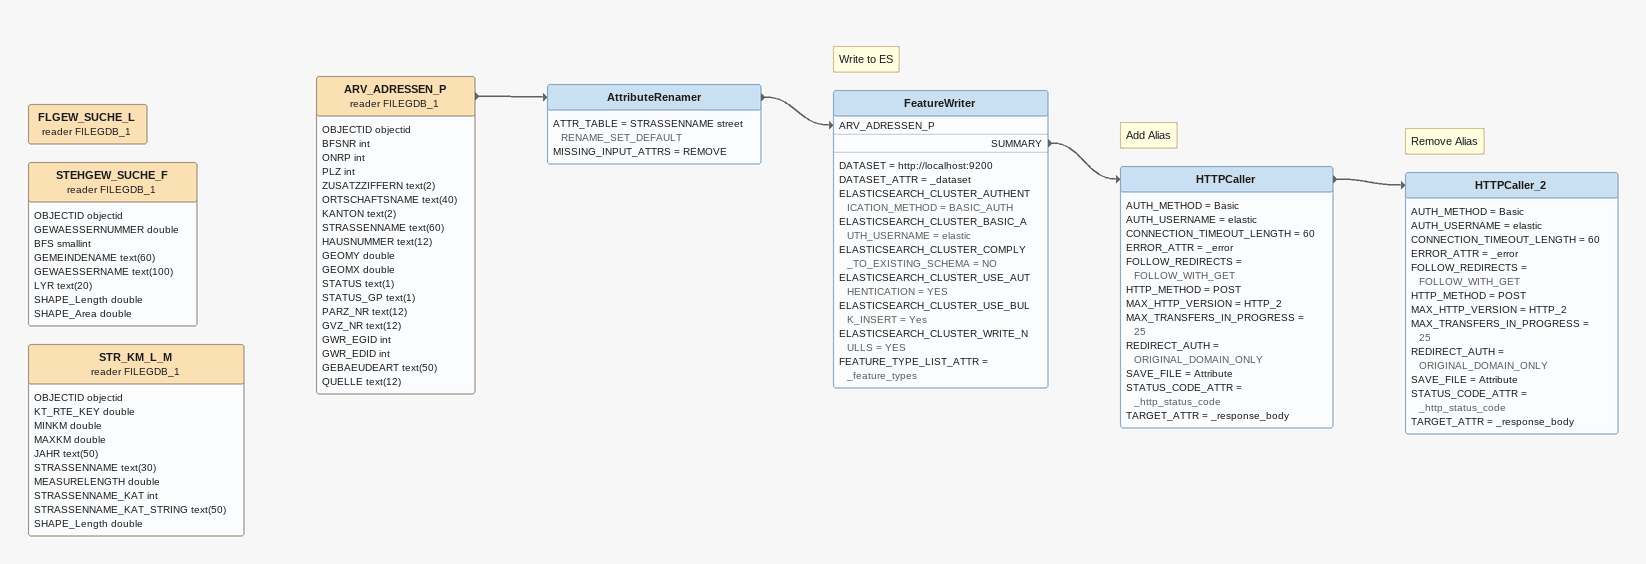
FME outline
FLGEW_SUCHE_L (reader FILEGDB_1)
STEHGEW_SUCHE_F (reader FILEGDB_1)
    attributes: OBJECTID objectid, GEWAESSERNUMMER double, BFS smallint, GEMEINDENAME text(60), GEWAESSERNAME text(100), LYR text(20), SHAPE_Length double, SHAPE_Area double
STR_KM_L_M (reader FILEGDB_1)
    attributes: OBJECTID objectid, KT_RTE_KEY double, MINKM double, MAXKM double, JAHR text(50), STRASSENNAME text(30), MEASURELENGTH double, STRASSENNAME_KAT int, STRASSENNAME_KAT_STRING text(50), SHAPE_Length double
ARV_ADRESSEN_P (reader FILEGDB_1)
    attributes: OBJECTID objectid, BFSNR int, ONRP int, PLZ int, ZUSATZZIFFERN text(2), ORTSCHAFTSNAME text(40), KANTON text(2), STRASSENNAME text(60), HAUSNUMMER text(12), GEOMY double, GEOMX double, STATUS text(1), STATUS_GP text(1), PARZ_NR text(12), GVZ_NR text(12), GWR_EGID int, GWR_EDID int, GEBAEUDEART text(50), QUELLE text(12)
    -> AttributeRenamer
AttributeRenamer
    ATTR_TABLE = STRASSENNAME street RENAME_SET_DEFAULT
    MISSING_INPUT_ATTRS = REMOVE
    -> FeatureWriter [ARV_ADRESSEN_P]
Note: Write to ES
FeatureWriter
    DATASET = http://localhost:9200
    DATASET_ATTR = _dataset
    ELASTICSEARCH_CLUSTER_AUTHENTICATION_METHOD = BASIC_AUTH
    ELASTICSEARCH_CLUSTER_BASIC_AUTH_USERNAME = elastic
    ELASTICSEARCH_CLUSTER_COMPLY_TO_EXISTING_SCHEMA = NO
    ELASTICSEARCH_CLUSTER_USE_AUTHENTICATION = YES
    ELASTICSEARCH_CLUSTER_USE_BULK_INSERT = Yes
    ELASTICSEARCH_CLUSTER_WRITE_NULLS = YES
    FEATURE_TYPE_LIST_ATTR = _feature_types
    SUMMARY -> HTTPCaller
Note: Add Alias
HTTPCaller
    AUTH_METHOD = Basic
    AUTH_USERNAME = elastic
    CONNECTION_TIMEOUT_LENGTH = 60
    ERROR_ATTR = _error
    FOLLOW_REDIRECTS = FOLLOW_WITH_GET
    HTTP_METHOD = POST
    MAX_HTTP_VERSION = HTTP_2
    MAX_TRANSFERS_IN_PROGRESS = 25
    REDIRECT_AUTH = ORIGINAL_DOMAIN_ONLY
    SAVE_FILE = Attribute
    STATUS_CODE_ATTR = _http_status_code
    TARGET_ATTR = _response_body
    -> HTTPCaller_2
Note: Remove Alias
HTTPCaller_2
    AUTH_METHOD = Basic
    AUTH_USERNAME = elastic
    CONNECTION_TIMEOUT_LENGTH = 60
    ERROR_ATTR = _error
    FOLLOW_REDIRECTS = FOLLOW_WITH_GET
    HTTP_METHOD = POST
    MAX_HTTP_VERSION = HTTP_2
    MAX_TRANSFERS_IN_PROGRESS = 25
    REDIRECT_AUTH = ORIGINAL_DOMAIN_ONLY
    SAVE_FILE = Attribute
    STATUS_CODE_ATTR = _http_status_code
    TARGET_ATTR = _response_body
